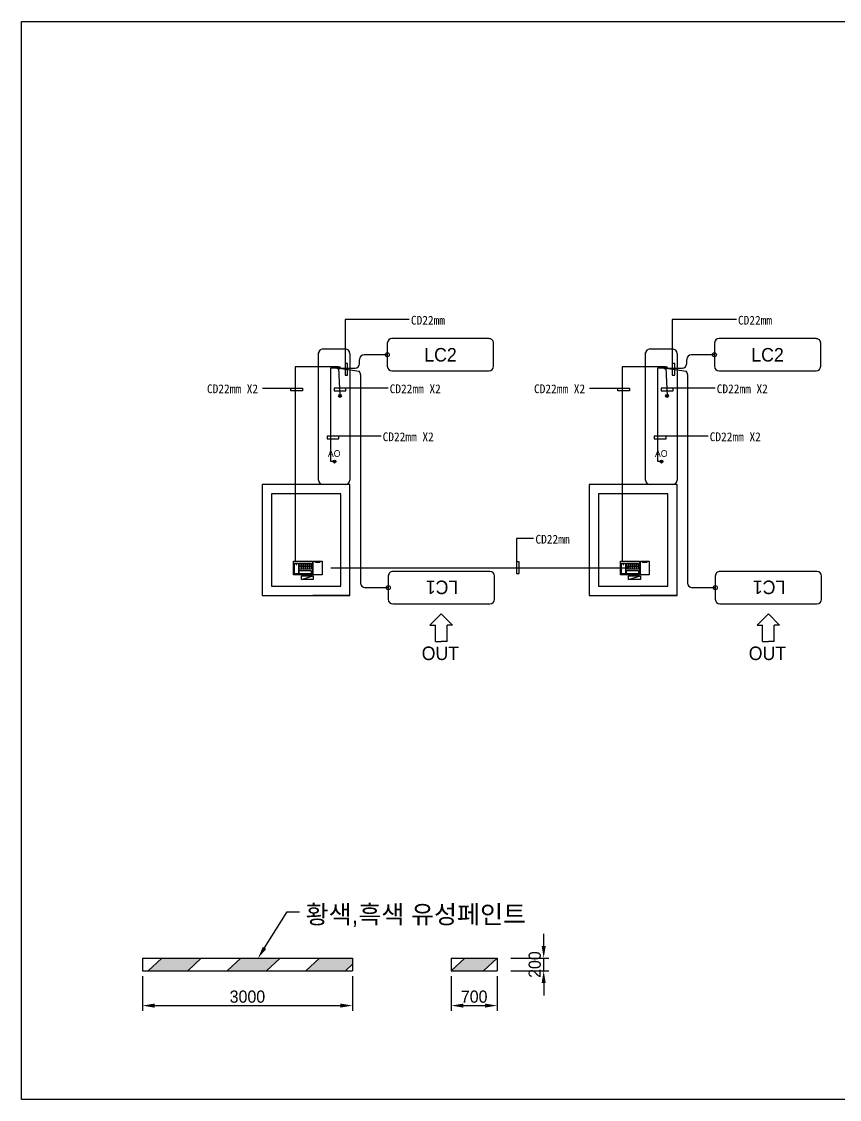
# Model space of a CAD drawing. Header units: millimetres. Extents: x 29838256 to 30236675, y -914750 to -833241.
# Drawn here: x 30159848 to 30177545, y -914750 to -891411 of the extents above; entities that cross this region are included whole.
import ezdxf
from ezdxf.enums import TextEntityAlignment as Align

# ---------------------------------------------------------------- set-up
doc = ezdxf.new("R2010")
doc.units = ezdxf.units.MM
doc.header["$LTSCALE"] = 600
doc.header["$MEASUREMENT"] = 0
doc.linetypes.add('HIDDEN2', pattern=[4.762499999999999, 3.175, -1.5875])
for name, color, linetype in [('DY2', 2, 'CONTINUOUS'), ('DY3', 7, 'CONTINUOUS'), ('DY4', 1, 'CONTINUOUS'), ('e-con', 1, 'CONTINUOUS'), ('e-plan', 9, 'CONTINUOUS'), ('E-SYM', 2, 'CONTINUOUS'), ('e-text', 6, 'CONTINUOUS'), ('e-text-box', 7, 'CONTINUOUS'), ('e-wire', 4, 'CONTINUOUS'), ('ITS', 6, 'CONTINUOUS'), ('parking-p', 7, 'CONTINUOUS'), ('Parking-S', 3, 'CONTINUOUS')]:
    doc.layers.add(name, color=color, linetype=linetype)
doc.styles.add('HGS', font='', dxfattribs={"height": 4.900000000000003})
doc.styles.add('돋움', font='Dotum.TTF')
doc.styles.add('돋음', font='Dotum.TTF')
doc.styles.get('HGS').set_extended_font_data('GulimChe')

msp = doc.modelspace()

# ---------------------------------------------------------------- hatches: boundary and pattern name
at = {"layer": 'DY2', "ltscale": 5}
h = msp.add_hatch(color=2, dxfattribs=at)
h.paths.add_polyline_path([(30163736.610041, -911692.1864655475), (30162883.85093436, -911692.1864655475), (30162591.11263908, -911967.8135344548), (30163443.87174572, -911967.8135344548)])
h.paths.add_polyline_path([(30165442.12825428, -911692.1864655475), (30164589.36914764, -911692.1864655475), (30164296.63085236, -911967.8135344548), (30165149.389959, -911967.8135344554)])
h.paths.add_polyline_path([(30167009.35538671, -911822.3941147842), (30167009.35538671, -911692.1864655475), (30166294.88736091, -911692.1864655475), (30166002.14906564, -911967.8135344548), (30166854.90817228, -911967.8135344554)])
at = {"layer": 'DY2'}
msp.add_hatch(color=2, dxfattribs=at).paths.add_polyline_path([(30170138.53121025, -911692.1864655467), (30169438.44025229, -911692.1864655467), (30169145.70195702, -911967.8135344548), (30169845.79291497, -911967.8135344548)])
at = {"layer": 'e-con'}
for points in [[(30166739.00498832, -898908, 1), (30166678.99501168, -898908, 1)], [(30173816.00498832, -898908, 1), (30173755.99501168, -898908, 1)], [(30166768.48866392, -899518.171350183, 1), (30166708.47868728, -899518.171350183, 1)], [(30173845.48866392, -899518.171350183, 1), (30173785.47868728, -899518.171350183, 1)], [(30166648.00498832, -900940, 1), (30166587.99501168, -900940, 1)], [(30173725.00498832, -900940, 1), (30173664.99501168, -900940, 1)]]:
    msp.add_hatch(color=256, dxfattribs=at).paths.add_polyline_path(points)

# ---------------------------------------------------------------- linework, layer by layer
at = {"layer": 'DY2', "color": 1, "ltscale": 5}
for p, q in [((30165105.83091044, -911468.4097601413), (30165597.06232549, -910689.9107494946)), ((30165597.06232549, -910689.9107494946), (30165861.66431162, -910689.9107494946))]:
    msp.add_line(p, q, dxfattribs=at)
at = {"layer": 'DY2', "color": 0, "ltscale": 5}
for p, q in [((30162461.56078887, -911692.186465546), (30167009.35538671, -911692.186465546)), ((30162461.56078887, -911692.186465546), (30162461.56078887, -911967.8135344541)), ((30162591.11263908, -911967.8135344541), (30162883.85093436, -911692.186465546)), ((30163443.87174572, -911967.8135344541), (30163736.610041, -911692.186465546)), ((30164296.63085236, -911967.8135344541), (30164589.36914764, -911692.186465546)), ((30165149.389959, -911967.8135344541), (30165442.12825428, -911692.186465546)), ((30166002.14906564, -911967.8135344541), (30166294.88736092, -911692.186465546)), ((30166854.90817228, -911967.8135344541), (30167009.35538671, -911822.394114781)), ((30167009.35538671, -911692.186465546), (30167009.35538671, -911967.8135344541)), ((30169145.70195702, -911692.186465546), (30170138.53121025, -911692.186465546)), ((30169145.70195702, -911692.186465546), (30169145.70195702, -911967.8135344541)), ((30169145.70195702, -911967.8135344541), (30169438.44025229, -911692.186465546)), ((30169845.79291497, -911967.8135344541), (30170138.53121025, -911692.186465546)), ((30170138.53121025, -911692.186465546), (30170138.53121025, -911967.8135344541)), ((30162461.56078887, -911967.8135344541), (30167009.35538671, -911967.8135344541)), ((30169145.70195702, -911967.8135344541), (30170138.53121025, -911967.8135344541))]:
    msp.add_line(p, q, dxfattribs=at)
at = {"layer": 'DY2', "color": 1, "ltscale": 5}
msp.add_solid([(30165143.12702801, -911491.9435403497), (30164964.6282292, -911692.186465546), (30165068.53479288, -911444.8759799328)], dxfattribs=at)
at = {"layer": 'DY4', "color": 3}
for p, q in [((30166847.36345351, -897861.6700348044), (30166846.96017138, -899067.0441743481)), ((30168238.58452433, -897862.1354957531), (30166847.36345351, -897861.6700348044)), ((30173924.36345351, -897861.6700348044), (30173923.96017138, -899067.0441743481)), ((30175315.58452433, -897862.1354957531), (30173924.36345351, -897861.6700348044)), ((30166904.3878413, -898813.4499580647), (30166846.96017138, -898813.4499580647)), ((30166904.3878413, -899067.0441743481), (30166904.3878413, -898813.4499580647)), ((30173981.3878413, -898813.4499580647), (30173923.96017138, -898813.4499580647)), ((30173981.3878413, -899067.0441743481), (30173981.3878413, -898813.4499580647)), ((30166846.96017138, -899067.0441743481), (30166904.3878413, -899067.0441743481)), ((30173923.96017138, -899067.0441743481), (30173981.3878413, -899067.0441743481)), ((30165061.33842829, -899346.8884295449), (30165927.55699752, -899346.3694382198)), ((30165673.96278124, -899403.7971081398), (30165673.96278124, -899346.3694382198)), ((30165927.55699752, -899403.7971081398), (30165673.96278124, -899403.7971081398)), ((30165927.55699752, -899346.3694382198), (30165927.55699752, -899403.7971081398)), ((30166614.20289186, -899346.3694382198), (30166614.20289186, -899403.7971081398)), ((30167779.42146109, -899346.8884295449), (30166614.20289186, -899346.3694382198)), ((30166614.20289186, -899403.7971081398), (30166867.79710814, -899403.7971081398)), ((30166867.79710814, -899403.7971081398), (30166867.79710814, -899346.3694382198)), ((30172138.33842829, -899346.8884295449), (30173004.55699752, -899346.3694382198)), ((30172750.96278124, -899403.7971081398), (30172750.96278124, -899346.3694382198)), ((30173004.55699752, -899403.7971081398), (30172750.96278124, -899403.7971081398)), ((30173004.55699752, -899346.3694382198), (30173004.55699752, -899403.7971081398)), ((30173691.20289186, -899346.3694382198), (30173691.20289186, -899403.7971081398)), ((30174856.42146109, -899346.8884295449), (30173691.20289186, -899346.3694382198)), ((30173691.20289186, -899403.7971081398), (30173944.79710814, -899403.7971081398)), ((30173944.79710814, -899403.7971081398), (30173944.79710814, -899346.3694382198)), ((30166462.20289186, -900385.3694382198), (30166462.20289186, -900442.7971081398)), ((30167627.42146109, -900385.8884295449), (30166462.20289186, -900385.3694382198)), ((30166715.79710814, -900442.7971081398), (30166715.79710814, -900385.3694382198)), ((30173539.20289186, -900385.3694382198), (30173539.20289186, -900442.7971081398)), ((30174704.42146109, -900385.8884295449), (30173539.20289186, -900385.3694382198)), ((30173792.79710814, -900442.7971081398), (30173792.79710814, -900385.3694382198)), ((30166462.20289186, -900442.7971081398), (30166715.79710814, -900442.7971081398)), ((30173539.20289186, -900442.7971081398), (30173792.79710814, -900442.7971081398)), ((30170555.79122859, -902603.9027164456), (30170555.38794646, -903365.2768559894)), ((30170926, -902604.3681773944), (30170555.79122859, -902603.9027164456)), ((30170612.81561638, -903111.682639706), (30170555.38794646, -903111.682639706)), ((30170612.81561638, -903365.2768559894), (30170612.81561638, -903111.682639706)), ((30170555.38794646, -903365.2768559894), (30170612.81561638, -903365.2768559894))]:
    msp.add_line(p, q, dxfattribs=at)
at = {"layer": 'e-con'}
for p, q in [((30166701, -898890), (30165768, -898890)), ((30165768, -898890), (30165767.99999366, -903094.7853378708)), ((30166537, -900940), (30166537, -898908)), ((30166537, -898908), (30166678.99501168, -898908)), ((30166709, -898908), (30166738.4836756, -899518.171350183)), ((30173778, -898890), (30172845, -898890)), ((30172845, -898890), (30172844.99999366, -903094.7853378708)), ((30173614, -900940), (30173614, -898908)), ((30173614, -898908), (30173755.99501168, -898908)), ((30173786, -898908), (30173815.4836756, -899518.171350183)), ((30166618, -900940), (30166537, -900940)), ((30173695, -900940), (30173614, -900940)), ((30173000.76407039, -903244.5883528978), (30166543.86716237, -903244.5883415652))]:
    msp.add_line(p, q, dxfattribs=at)
msp.add_lwpolyline([(30159848.32762333, -891411), (30198186.32762333, -891411), (30198186.32762333, -914750), (30159848.32762333, -914750)], close=True, dxfattribs=at)
at = {"layer": 'e-plan'}
for p, q in [((30166370.89657243, -898500.5013407159), (30166854.41610684, -898500.501340717)), ((30173447.89657243, -898500.5013407159), (30173931.41610684, -898500.501340717)), ((30166270.87994469, -901338.1046815956), (30166270.87994469, -898579.9179838211)), ((30166954.43273457, -898600.5179684525), (30166954.43273458, -901338.1046815956)), ((30173347.87994469, -901338.1046815956), (30173347.87994469, -898579.9179838211)), ((30174031.43273457, -898600.5179684525), (30174031.43273458, -901338.1046815956)), ((30166854.41610684, -901438.1213093323), (30166554.36622363, -901438.1213093323)), ((30173931.41610684, -901438.1213093323), (30173631.36622363, -901438.1213093323))]:
    msp.add_line(p, q, dxfattribs=at)
at = {"layer": 'e-plan', "ltscale": 0.5}
for p, q in [((30166954.43273458, -901438.1213093323), (30165054.11680758, -901438.1213093323)), ((30165054.11680758, -901438.1213093323), (30165054.11680758, -903838.5203750073)), ((30166954.43273459, -903838.5203750073), (30166954.43273458, -901438.1213093323)), ((30174031.43273458, -901438.1213093323), (30172131.11680758, -901438.1213093323)), ((30172131.11680758, -901438.1213093323), (30172131.11680758, -903838.5203750073)), ((30174031.43273459, -903838.5203750073), (30174031.43273458, -901438.1213093323)), ((30166754.3994791, -901638.1545648054), (30165254.15006305, -901638.1545648054)), ((30165254.15006305, -901638.1545648054), (30165254.15006305, -903638.487119534)), ((30166754.3994791, -903638.487119534), (30166754.3994791, -901638.1545648054)), ((30173831.3994791, -901638.1545648054), (30172331.15006305, -901638.1545648054)), ((30172331.15006305, -901638.1545648054), (30172331.15006305, -903638.487119534)), ((30173831.3994791, -903638.487119534), (30173831.3994791, -901638.1545648054)), ((30165254.15006305, -903638.487119534), (30166754.3994791, -903638.487119534)), ((30172331.15006305, -903638.487119534), (30173831.3994791, -903638.487119534)), ((30165054.11680758, -903838.5203750073), (30166954.43273459, -903838.5203750073)), ((30166954.46216886, -903838.5399130482), (30166154.32914696, -903838.5399130482)), ((30172131.11680758, -903838.5203750073), (30174031.43273459, -903838.5203750073)), ((30174031.46216886, -903838.5399130482), (30173231.32914696, -903838.5399130482))]:
    msp.add_line(p, q, dxfattribs=at)
at = {"layer": 'e-plan'}
for centre, start, end in [((30166370.89657243, -898600.5179684525), 90, 180), ((30166854.41610684, -898600.5179684525), 0, 90), ((30173447.89657243, -898600.5179684525), 90, 180), ((30173931.41610684, -898600.5179684525), 0, 90), ((30166370.89657243, -901338.1046815956), 180, 270), ((30166854.41610684, -901338.1046815956), 270, 0), ((30173447.89657243, -901338.1046815956), 180, 270), ((30173931.41610684, -901338.1046815956), 270, 0)]:
    msp.add_arc(centre, 100.0166277366123, start, end, dxfattribs=at)
at = {"layer": 'E-SYM'}
for points in [[(30170063.08339486, -898876.0748288464), (30170063.08339486, -898375.9916901633, 0.4142135623730951), (30169963.06676713, -898275.9750624265), (30167862.71758467, -898275.9750624084, 0.4142135623730951), (30167762.70095693, -898375.9916901451), (30167762.70095693, -898876.0748288282, 0.4142135623730951), (30167862.71758465, -898976.0914565638), (30169963.06676712, -898976.0914565839, 0.4142135623730951)], [(30177140.08339486, -898876.0748288464), (30177140.08339486, -898375.9916901633, 0.4142135623730951), (30177040.06676713, -898275.9750624265), (30174939.71758467, -898275.9750624084, 0.4142135623730951), (30174839.70095693, -898375.9916901451), (30174839.70095693, -898876.0748288282, 0.4142135623730951), (30174939.71758465, -898976.0914565638), (30177040.06676712, -898976.0914565839, 0.4142135623730951)], [(30170083.08671995, -903918.902970624), (30170083.08671995, -903418.8198319409, 0.4142135623730951), (30169983.07009221, -903318.8032042044), (30167882.72090974, -903318.8032041811, 0.4142135623730951), (30167782.70428201, -903418.8198319187), (30167782.70428201, -903918.9029706008, 0.4142135623730951), (30167882.72090973, -904018.9195983383), (30169983.07009221, -904018.9195983607, 0.4142135623730951)], [(30177160.08671995, -903918.902970624), (30177160.08671995, -903418.8198319409, 0.4142135623730951), (30177060.07009221, -903318.8032042044), (30174959.72090974, -903318.8032041811, 0.4142135623730951), (30174859.70428201, -903418.8198319187), (30174859.70428201, -903918.9029706008, 0.4142135623730951), (30174959.72090973, -904018.9195983383), (30177060.07009221, -904018.9195983607, 0.4142135623730951)]]:
    msp.add_lwpolyline(points, format="xyb", close=True, dxfattribs=at)
at = {"layer": 'e-text-box'}
for p, q in [((30171146.24078988, -911428.186465546, -77386.13305927996), (30171146.24078988, -911164.186465546, -77386.13305927996)), ((30170438.08714078, -911692.186465546, -77386.13305927996), (30171256.24078988, -911692.186465546, -77386.13305927996)), ((30171146.24078988, -911967.8135344541, -77386.13305927996), (30171146.24078988, -911692.186465546, -77386.13305927996)), ((30162461.56078887, -912082.8625614481, -77386.13305927996), (30162461.56078887, -912828.1112678937, -77386.13305927996)), ((30167009.35538671, -912082.8625614481, -77386.13305927996), (30167009.35538671, -912828.1112678937, -77386.13305927996)), ((30169145.70195702, -912082.8625614481, -77386.13305927996), (30169145.70195702, -912828.1112678937, -77386.13305927996)), ((30170138.53121025, -912082.8625614481, -77386.13305927996), (30170138.53121025, -912828.1112678937, -77386.13305927996)), ((30170438.08714078, -911967.8135344541, -77386.13305927996), (30171256.24078988, -911967.8135344541, -77386.13305927996)), ((30171146.24078988, -912231.8135344541, -77386.13305927996), (30171146.24078988, -912495.8135344541, -77386.13305927996)), ((30162725.56078887, -912718.1112678937, -77386.13305927996), (30166745.35538671, -912718.1112678937, -77386.13305927996)), ((30169409.70195702, -912718.1112678937, -77386.13305927996), (30169874.53121025, -912718.1112678937, -77386.13305927996))]:
    msp.add_line(p, q, dxfattribs=at)
for points in [[(30171102.24078988, -911428.186465546, -77386.13305927996), (30171190.24078988, -911428.186465546, -77386.13305927996), (30171146.24078988, -911692.186465546, -77386.13305927996)], [(30171102.24078988, -912231.8135344541, -77386.13305927996), (30171190.24078988, -912231.8135344541, -77386.13305927996), (30171146.24078988, -911967.8135344541, -77386.13305927996)], [(30162725.56078887, -912674.1112678937, -77386.13305927996), (30162725.56078887, -912762.1112678937, -77386.13305927996), (30162461.56078887, -912718.1112678937, -77386.13305927996)], [(30166745.35538671, -912674.1112678937, -77386.13305927996), (30166745.35538671, -912762.1112678937, -77386.13305927996), (30167009.35538671, -912718.1112678937, -77386.13305927996)], [(30169409.70195702, -912674.1112678937, -77386.13305927996), (30169409.70195702, -912762.1112678937, -77386.13305927996), (30169145.70195702, -912718.1112678937, -77386.13305927996)], [(30169874.53121025, -912674.1112678937, -77386.13305927996), (30169874.53121025, -912762.1112678937, -77386.13305927996), (30170138.53121025, -912718.1112678937, -77386.13305927996)]]:
    msp.add_solid(points, dxfattribs=at)
at = {"layer": 'e-wire'}
for p, q in [((30167163.42538189, -898818.0549560344), (30167163.4253819, -898726.0498872196)), ((30167762.70095693, -898626.0332594856), (30167263.44200963, -898626.0332594829)), ((30174240.42538189, -898818.0549560344), (30174240.4253819, -898726.0498872196)), ((30174839.70095693, -898626.0332594856), (30174340.44200963, -898626.0332594829)), ((30166717.12818443, -898918.0715837668), (30167063.40875416, -898918.0715837668)), ((30166717.12818443, -898918.0715837668), (30167154.13451499, -898984.0779143228)), ((30173794.12818443, -898918.0715837668), (30174140.40875416, -898918.0715837668)), ((30173794.12818443, -898918.0715837668), (30174231.13451499, -898984.0779143228)), ((30167183.42870701, -899054.8003500273), (30167183.42870697, -903568.8447735236)), ((30174260.42870701, -899054.8003500273), (30174260.42870697, -903568.8447735236)), ((30167782.70428201, -903668.8614012601), (30167283.44533471, -903668.8614012601)), ((30174859.70428201, -903668.8614012601), (30174360.44533471, -903668.8614012601))]:
    msp.add_line(p, q, dxfattribs=at)
for centre in [(30167762.70095693, -898626.0332594856), (30174839.70095693, -898626.0332594856), (30167782.70428201, -903668.8614012601), (30174859.70428201, -903668.8614012601)]:
    msp.add_circle(centre, 43.36523512268863, dxfattribs=at)
for centre, start, end in [((30167263.44200963, -898726.0498872196), 90, 180), ((30174340.44200963, -898726.0498872196), 90, 180), ((30167063.40875416, -898818.0549560302), 270, 0), ((30167083.41207927, -899054.8003500273), 0, 45.0000000687574), ((30174140.40875416, -898818.0549560302), 270, 0), ((30174160.41207927, -899054.8003500273), 0, 45.00000006879425), ((30167283.44533471, -903568.8447735236), 180, 270), ((30174360.44533471, -903568.8447735236), 180, 270)]:
    msp.add_arc(centre, 100.0166277366123, start, end, dxfattribs=at)
at = {"layer": 'parking-p', "color": 6}
for p, q in [((30168685.74059552, -904479.4054645539), (30168930.18706084, -904234.4460265903)), ((30169174.63352617, -904479.4054645539), (30168930.18706084, -904234.4460265903)), ((30175762.74059552, -904479.4054645539), (30176007.18706084, -904234.4460265903)), ((30176251.63352617, -904479.4054645539), (30176007.18706084, -904234.4460265903)), ((30168685.74059552, -904479.4054645539), (30168804.91545179, -904479.4054645539)), ((30168804.91545179, -904832.6679227873), (30168804.91545179, -904479.4054645539)), ((30169174.63352617, -904479.4054645539), (30169055.4586699, -904479.4054645539)), ((30169055.4586699, -904832.6679227873), (30169055.4586699, -904479.4054645539)), ((30175762.74059552, -904479.4054645539), (30175881.91545179, -904479.4054645539)), ((30175881.91545179, -904832.6679227873), (30175881.91545179, -904479.4054645539)), ((30176251.63352617, -904479.4054645539), (30176132.4586699, -904479.4054645539)), ((30176132.4586699, -904832.6679227873), (30176132.4586699, -904479.4054645539)), ((30168804.91545179, -904832.6679227873), (30168930.18706084, -904832.6679227873)), ((30169055.4586699, -904832.6679227873), (30168930.18706084, -904832.6679227873)), ((30175881.91545179, -904832.6679227873), (30176007.18706084, -904832.6679227873)), ((30176132.4586699, -904832.6679227873), (30176007.18706084, -904832.6679227873))]:
    msp.add_line(p, q, dxfattribs=at)
at = {"layer": 'Parking-S', "color": 2, "linetype": 'Continuous'}
for p, q in [((30165730.76407016, -903394.3913679807), (30165730.76407062, -903094.7853378148)), ((30165730.76407062, -903094.7853378148), (30166140.83224435, -903094.7853384328)), ((30165752.8299001, -903135.2393592298), (30165839.31780655, -903135.2393593596)), ((30165752.82989976, -903367.5012367034), (30165752.8299001, -903135.2393592298)), ((30165839.31780655, -903135.2393593596), (30165839.31780618, -903367.5012368342)), ((30165857.48357331, -903265.6687015295), (30165857.4835735, -903135.2393593852)), ((30165857.4835735, -903135.2393593852), (30166117.21292971, -903135.2393597807)), ((30166117.21292964, -903179.5416419874), (30165857.48357344, -903179.5416415934)), ((30165901.7250091, -903135.2393594527), (30165901.72500891, -903265.6687015966)), ((30165944.82259323, -903135.2393595193), (30165944.82259303, -903265.6687016594)), ((30165987.92017735, -903135.2393595837), (30165987.92017715, -903265.6687017266)), ((30166031.01776147, -903135.2393596502), (30166031.01776128, -903265.6687017898)), ((30166074.11534559, -903135.2393597136), (30166074.1153454, -903265.6687018563)), ((30166117.21292971, -903135.2393597807), (30166117.21292952, -903265.6687019207)), ((30166140.83224435, -903094.7853384328), (30166140.83224409, -903394.3913686043)), ((30166160.83556943, -903394.3913686331), (30166160.83556988, -903094.7853384631)), ((30166160.83556988, -903094.7853384631), (30166350.86716259, -903094.78533875)), ((30166208.80041203, -903124.4283716658), (30166208.80041207, -903104.8988436761)), ((30166208.80041207, -903104.8988436761), (30166302.90232038, -903104.8988438181)), ((30166302.90232036, -903124.428371807), (30166208.80041203, -903124.4283716658)), ((30166302.90232038, -903104.8988438181), (30166302.90232036, -903124.428371807)), ((30166350.86716259, -903094.78533875), (30166350.86716215, -903394.3913689202)), ((30172807.76407016, -903394.3913679807), (30172807.76407062, -903094.7853378148)), ((30172807.76407062, -903094.7853378148), (30173217.83224435, -903094.7853384328)), ((30172829.8299001, -903135.2393592298), (30172916.31780655, -903135.2393593596)), ((30172829.82989976, -903367.5012367034), (30172829.8299001, -903135.2393592298)), ((30172916.31780655, -903135.2393593596), (30172916.31780618, -903367.5012368342)), ((30172934.48357331, -903265.6687015295), (30172934.4835735, -903135.2393593852)), ((30172934.4835735, -903135.2393593852), (30173194.21292971, -903135.2393597807)), ((30173194.21292964, -903179.5416419874), (30172934.48357344, -903179.5416415934)), ((30172978.7250091, -903135.2393594527), (30172978.72500891, -903265.6687015966)), ((30173021.82259323, -903135.2393595193), (30173021.82259303, -903265.6687016594)), ((30173064.92017735, -903135.2393595837), (30173064.92017715, -903265.6687017266)), ((30173108.01776147, -903135.2393596502), (30173108.01776128, -903265.6687017898)), ((30173151.11534559, -903135.2393597136), (30173151.1153454, -903265.6687018563)), ((30173194.21292971, -903135.2393597807), (30173194.21292952, -903265.6687019207)), ((30173217.83224435, -903094.7853384328), (30173217.83224409, -903394.3913686043)), ((30173237.83556943, -903394.3913686331), (30173237.83556988, -903094.7853384631)), ((30173237.83556988, -903094.7853384631), (30173427.86716259, -903094.78533875)), ((30173285.80041203, -903124.4283716658), (30173285.80041207, -903104.8988436761)), ((30173285.80041207, -903104.8988436761), (30173379.90232038, -903104.8988438181)), ((30173379.90232036, -903124.428371807), (30173285.80041203, -903124.4283716658)), ((30173379.90232038, -903104.8988438181), (30173379.90232036, -903124.428371807)), ((30173427.86716259, -903094.78533875), (30173427.86716215, -903394.3913689202)), ((30166140.83224409, -903394.3913686043), (30165730.76407016, -903394.3913679807)), ((30165839.31780618, -903367.5012368342), (30165752.82989976, -903367.5012367034)), ((30166117.21292958, -903220.9163527208), (30165857.48357338, -903220.9163523301)), ((30166117.21292952, -903265.6687019207), (30165857.48357331, -903265.6687015295)), ((30165857.48357315, -903367.5012368603), (30165857.48357326, -903294.4840228728)), ((30165857.48357326, -903294.4840228728), (30166117.21292947, -903294.4840232676)), ((30166117.21292936, -903367.5012372514), (30165857.48357315, -903367.5012368603)), ((30166117.21292947, -903294.4840232676), (30166117.21292936, -903367.5012372514)), ((30166350.86716215, -903394.3913689202), (30166160.83556943, -903394.3913686331)), ((30173217.83224409, -903394.3913686043), (30172807.76407016, -903394.3913679807)), ((30172916.31780618, -903367.5012368342), (30172829.82989976, -903367.5012367034)), ((30173194.21292958, -903220.9163527208), (30172934.48357338, -903220.9163523301)), ((30173194.21292952, -903265.6687019207), (30172934.48357331, -903265.6687015295)), ((30172934.48357315, -903367.5012368603), (30172934.48357326, -903294.4840228728)), ((30172934.48357326, -903294.4840228728), (30173194.21292947, -903294.4840232676)), ((30173194.21292936, -903367.5012372514), (30172934.48357315, -903367.5012368603)), ((30173194.21292947, -903294.4840232676), (30173194.21292936, -903367.5012372514)), ((30173427.86716215, -903394.3913689202), (30173237.83556943, -903394.3913686331))]:
    msp.add_line(p, q, dxfattribs=at)
at = {"layer": 'Parking-S', "color": 2, "linetype": 'HIDDEN2'}
for p, q in [((30165907.60286633, -903490.4626606366), (30165907.60286643, -903415.7323270936)), ((30165907.60286633, -903490.4626606366), (30166161.21512043, -903415.7323274779)), ((30165907.60286643, -903415.7323270936), (30166161.21512043, -903415.7323274779)), ((30166161.21512043, -903415.7323274779), (30166161.21512033, -903490.4626610208)), ((30166161.21512043, -903415.7323274779), (30166161.21512033, -903490.4626610208)), ((30172984.60286633, -903490.4626606366), (30172984.60286643, -903415.7323270936)), ((30172984.60286633, -903490.4626606366), (30173238.21512043, -903415.7323274779)), ((30172984.60286643, -903415.7323270936), (30173238.21512043, -903415.7323274779)), ((30173238.21512043, -903415.7323274779), (30173238.21512033, -903490.4626610208)), ((30173238.21512043, -903415.7323274779), (30173238.21512033, -903490.4626610208)), ((30166161.21512033, -903490.4626610208), (30165907.60286633, -903490.4626606366)), ((30166161.21512033, -903490.4626610208), (30165907.60286633, -903490.4626606366)), ((30173238.21512033, -903490.4626610208), (30172984.60286633, -903490.4626606366)), ((30173238.21512033, -903490.4626610208), (30172984.60286633, -903490.4626606366))]:
    msp.add_line(p, q, dxfattribs=at)
at = {"layer": 'Parking-S'}
for centre, radius in [((30166709, -898908), 30.00498832098369), ((30166709, -898908), 30.00498832098369), ((30173786, -898908), 30.00498832098369), ((30173786, -898908), 30.00498832098369), ((30166738.4836756, -899518.171350183), 30.00498832098368), ((30166738.4836756, -899518.171350183), 30.00498832098369), ((30166738.4836756, -899518.171350183), 30.00498832098369), ((30173815.4836756, -899518.171350183), 30.00498832098368), ((30173815.4836756, -899518.171350183), 30.00498832098369), ((30173815.4836756, -899518.171350183), 30.00498832098369), ((30166618, -900940), 30.00498832098369), ((30166618, -900940), 30.00498832098369), ((30173695, -900940), 30.00498832098369), ((30173695, -900940), 30.00498832098369)]:
    msp.add_circle(centre, radius, dxfattribs=at)
at = {"layer": 'Parking-S', "color": 2, "linetype": 'Continuous'}
for centre, radius, start, end in [((30165792.04346096, -903155.4936512848), 8.524347366987737, 153.7959105012298, 179.816627463874), ((30165792.04345911, -903155.4390878476), 8.524345602486642, 180.1833723226815, 206.2040898686182), ((30165793.20304502, -903156.0994597385), 9.832314847849549, 129.9471087844202, 153.6122909645862), ((30165793.20304502, -903154.833278573), 9.832314915139088, 206.3877090354138, 230.0528912155798), ((30165794.48113172, -903157.6003148421), 11.80357190697764, 109.0756758436736, 130.0255507116184), ((30165794.48113172, -903153.3324234744), 11.80357186954694, 229.9744492883816, 250.9243239254126), ((30165795.00390808, -903158.9800422445), 13.27845749032376, 89.89764721427461, 109.2618726226485), ((30165795.00391036, -903151.9526968992), 13.27845743967469, 250.7381167574241, 270.1023427531917), ((30165795.05134915, -903158.9800422445), 13.27845744372723, 70.73812715339896, 90.10235257384498), ((30165795.0513469, -903151.9526968992), 13.27845745993754, 269.8976568162731, 289.2618830248699), ((30165795.57412552, -903157.6003148463), 11.80357186954694, 49.97444928838158, 70.92432392541262), ((30165795.57412553, -903153.3324234744), 11.80357190697764, 289.0756758436736, 310.0255507116185), ((30165796.85221202, -903156.0994589182), 9.832314415111107, 26.38770471492165, 50.05288705384272), ((30165796.85221202, -903154.8332794053), 9.832314481197926, 309.9471129461573, 333.6122952850783), ((30165798.01179606, -903155.4936512951), 8.524347632182515, 0.1833723226815011, 26.20408937930939), ((30165798.01179792, -903155.4390878546), 8.52434571705849, 333.7959100221984, 359.816627463874), ((30172869.04346096, -903155.4936512848), 8.524347366987737, 153.7959105012298, 179.816627463874), ((30172869.04345911, -903155.4390878476), 8.524345602486642, 180.1833723226815, 206.2040898686182), ((30172870.20304502, -903156.0994597385), 9.832314847849549, 129.9471087844202, 153.6122909645631), ((30172870.20304502, -903154.833278573), 9.832314915139088, 206.387709035437, 230.0528912155798), ((30172871.48113172, -903157.6003148421), 11.80357190697764, 109.0756758436244, 130.0255507116184), ((30172871.48113172, -903153.3324234744), 11.80357186954694, 229.9744492883816, 250.9243239253463), ((30172872.00390808, -903158.9800422445), 13.27845749032376, 89.89764721432672, 109.2618726226485), ((30172872.00391036, -903151.9526968992), 13.27845743967469, 250.7381167573577, 270.1023427531917), ((30172872.05134915, -903158.9800422445), 13.27845744372723, 70.73812715334978, 90.1023525738971), ((30172872.0513469, -903151.9526968992), 13.27845745993754, 269.8976568162731, 289.2618830248207), ((30172872.57412552, -903157.6003148463), 11.80357186954694, 49.97444928838158, 70.92432392534634), ((30172872.57412553, -903153.3324234744), 11.80357190697764, 289.0756758436243, 310.0255507116185), ((30172873.85221202, -903156.0994589182), 9.832314415111107, 26.38770471492165, 50.05288705388265), ((30172873.85221202, -903154.8332794053), 9.832314481197926, 309.9471129461173, 333.6122952850783), ((30172875.01179606, -903155.4936512951), 8.524347632182515, 0.1833723226815011, 26.20408937930939), ((30172875.01179792, -903155.4390878546), 8.52434571705849, 333.7959100221984, 359.816627463874)]:
    msp.add_arc(centre, radius, start, end, dxfattribs=at)

# ---------------------------------------------------------------- texts
at = {"layer": 'DY3', "linetype": 'Continuous', "style": 'HGS'}
for s, p in [('CD22mm', (30168273.09925251, -897972.9934870827, -1.365503325720559e-06)), ('CD22mm', (30175350.09925251, -897972.9934870827, -1.365503325720559e-06)), ('CD22mm X2', (30163860.28546872, -899457.7464208744, -1.365503325720606e-06)), ('CD22mm X2', (30167813.93618927, -899457.7464208744, -1.365503325720606e-06)), ('CD22mm X2', (30170937.28546872, -899457.7464208744, -1.365503325720606e-06)), ('CD22mm X2', (30174890.93618927, -899457.7464208744, -1.365503325720606e-06)), ('CD22mm X2', (30167661.93618927, -900496.7464208744, -1.365503325720606e-06)), ('CD22mm X2', (30174738.93618927, -900496.7464208744, -1.365503325720606e-06)), ('CD22mm', (30170967.52702759, -902715.2261687239, -1.365503325720559e-06))]:
    msp.add_text(s, height=190.125, dxfattribs=at).set_placement(p)
at = {"layer": 'e-text', "style": '돋음'}
msp.add_text('황색,흑색 유성페인트', height=396.9029792273763, dxfattribs=at).set_placement((30165993.96530469, -910940.6836704579))
at = {"layer": 'e-text', "insert": (30170953.68855107, -911830, -77386.13305927996), "char_height": 264, "attachment_point": 5, "rotation": 90, "style": '돋움'}
msp.add_mtext('200', dxfattribs=at)
at = {"layer": 'e-text', "char_height": 264, "attachment_point": 5, "style": '돋움'}
for s, insert in [('3000', (30164735.45808779, -912525.2008201325, -77386.13305927996)), ('700', (30169642.11658363, -912525.5590290877, -77386.13305927996))]:
    msp.add_mtext(s, dxfattribs=dict(at, insert=insert))
at = {"layer": 'ITS', "color": 2, "style": '돋움'}
for p in [(30166612.65633963, -900763.8317720916), (30173689.65633963, -900763.8317720916)]:
    msp.add_text('AO', height=145.4513401787273, dxfattribs=at).set_placement(p, align=Align.MIDDLE_CENTER)
at = {"layer": 'parking-p', "style": '돋움'}
for p in [(30168910.45659257, -905089.8912738373), (30175987.45659257, -905089.8912738373)]:
    msp.add_text('OUT', height=292.77072, dxfattribs=at).set_placement(p, align=Align.MIDDLE_CENTER)
at = {"layer": 'Parking-S', "color": 7, "style": '돋움'}
for p in [(30168912.89217589, -898626.0332594962), (30175989.89217589, -898626.0332594962)]:
    msp.add_text('LC2', height=292.77072, dxfattribs=at).set_placement(p, align=Align.MIDDLE)
for p in [(30168946.24107422, -903661.6080299334), (30176023.24107422, -903661.6080299334)]:
    msp.add_text('LC1', height=292.77072, rotation=180, dxfattribs=at).set_placement(p, align=Align.MIDDLE)

doc.saveas('drawing.dxf')
